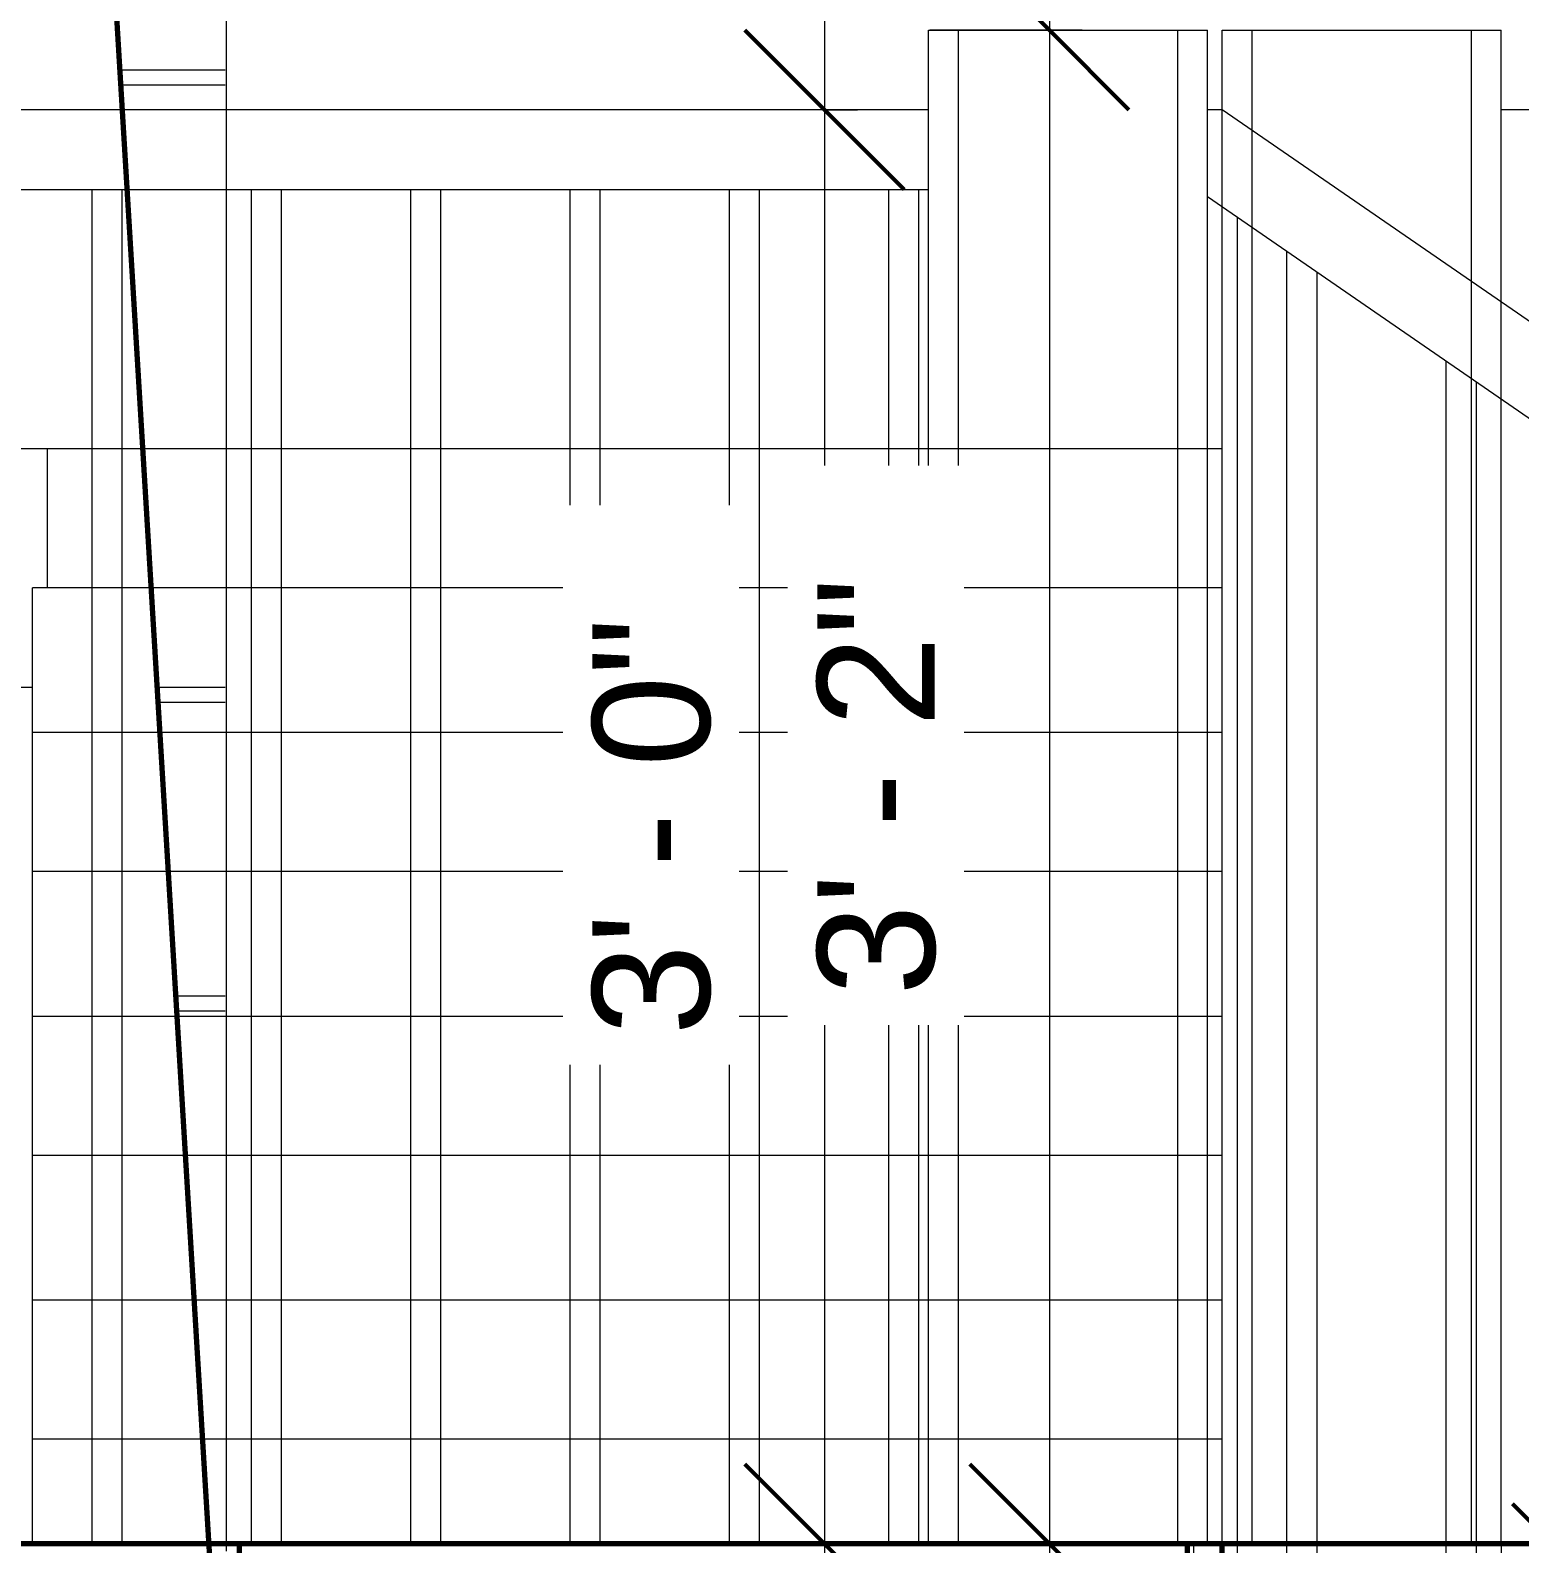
# Model space of a CAD drawing. Header units: inches. Extents: x -536 to 545, y -65 to 280.
# Drawn here: x -420.81 to -383.41, y 2.5 to 40.5 of the extents above; entities that cross this region are included whole.
import ezdxf

# ---------------------------------------------------------------- set-up
doc = ezdxf.new("R2010")
doc.units = ezdxf.units.IN
doc.header["$MEASUREMENT"] = 0
for name, color, linetype, lineweight in [('A-ANNO-DIMS', 211, 'Continuous', 9), ('A-ANNO-DIMS-32', 211, 'Continuous', 9), ('A-FLOR', 192, 'Continuous', 13), ('A-FLOR-HRAL', 11, 'Continuous', 9), ('A-WALL', 113, 'Continuous', 13), ('I-WALL', 2, 'Continuous', 13), ('M-HVAC-CDFF', 50, 'Continuous', 9), ('Q-CASE', 31, 'Continuous', 9), ('S-FNDN', 32, 'Continuous', 13), ('S-STRS', 31, 'Continuous', 9)]:
    doc.layers.add(name, color=color, linetype=linetype, lineweight=lineweight)
doc.styles.add('Arial', font='arial.ttf', dxfattribs={"height": 2.950599})
doc.dimstyles.new('Linear_-_3_32__Arial', dxfattribs={"dimscale": 12, "dimtxt": 3, "dimasz": 0.333333, "dimexe": 0.25, "dimexo": 0.166667, "dimgap": 0.166667, "dimtad": 1, "dimdec": 4, "dimrnd": 0.0625, "dimzin": 1, "dimdsep": 46, "dimlunit": 4, "dimtxsty": 'Arial', "dimblk1": 'OBLIQUE', "dimblk2": 'OBLIQUE', "dimsah": 1, "dimcen": 0.09, "dimdle": 0.25, "dimazin": 0, "dimtfac": 1, "dimtdec": 4, "dimtix": 1, "dimtmove": 0, "dimatfit": 3, "dimfxl": 1, "dimtvp": 1, "dimtfill": 1, "dimfrac": 2, "dimtolj": 1, "dimtzin": 0, "dimarcsym": 2})
doc.dimstyles.new('Linear_wCenter_-_3_32__Arial', dxfattribs={"dimscale": 12, "dimtxt": 3, "dimasz": 0.333333, "dimexe": 0.25, "dimexo": 0.166667, "dimgap": 0.166667, "dimtad": 1, "dimdec": 0, "dimzin": 1, "dimdsep": 46, "dimlunit": 4, "dimtxsty": 'Arial', "dimblk1": 'OBLIQUE', "dimblk2": 'OBLIQUE', "dimsah": 1, "dimcen": 0.09, "dimdle": 0.25, "dimazin": 0, "dimtfac": 1, "dimtdec": 4, "dimtix": 1, "dimtmove": 0, "dimatfit": 3, "dimfxl": 1, "dimtvp": 1, "dimtfill": 1, "dimfrac": 2, "dimtolj": 1, "dimtzin": 0, "dimarcsym": 2})

# ---------------------------------------------------------------- blocks, each defined once
blk = doc.blocks.new('Casework 43 - Casework 16-1373929-Fireplace - South')
at = {"layer": 'Q-CASE'}
for p, q in [((-390.882, 40.5), (-390.132, 40.5)), ((-390.882, 38.5), (-390.882, 40.5)), ((-390.132, 40.5), (-384.632, 40.5)), ((-390.132, 37.983), (-390.132, 40.5)), ((-384.632, 40.5), (-383.882, 40.5)), ((-384.632, 40.5), (-384.632, 34.192)), ((-383.882, 33.675), (-383.882, 40.5)), ((-390.132, 2.5), (-390.132, 35.554)), ((-383.882, 2.5), (-383.882, 31.246)), ((-390.132, 2.5), (-390.507, 2.5)), ((-389.257, 2.5), (-390.132, 2.5)), ((-385.257, 2.5), (-388.507, 2.5)), ((-383.882, 2.5), (-384.507, 2.5))]:
    blk.add_line(p, q, dxfattribs=at)
blk = doc.blocks.new('Railing - 3_4_-1407952-Fireplace - South')
at = {"layer": 'A-FLOR-HRAL'}
for p, q in [((-431.257, 2.5), (-431.257, 36.5)), ((-430.507, 36.5), (-430.507, 2.5))]:
    blk.add_line(p, q, dxfattribs=at)
blk = doc.blocks.new('Railing - 3_4_-1407981-Fireplace - South')
at = {"layer": 'A-FLOR-HRAL'}
for p, q in [((-389.257, -4.393), (-389.257, 34.951)), ((-388.507, 34.434), (-388.507, -4.393))]:
    blk.add_line(p, q, dxfattribs=at)
blk = doc.blocks.new('Railing - 3_4_-1407979-Fireplace - South')
at = {"layer": 'A-FLOR-HRAL'}
for p, q in [((-385.257, -4.393), (-385.257, 32.194)), ((-384.507, 31.677), (-384.507, -4.393))]:
    blk.add_line(p, q, dxfattribs=at)
blk = doc.blocks.new('Railing - 3_4_-1407967-Fireplace - South')
at = {"layer": 'A-FLOR-HRAL'}
blk.add_line((-390.507, 35.812), (-390.507, -4.393), dxfattribs=at)
blk = doc.blocks.new('Railing - Railing-1407735-Fireplace - South')
for name, p in [('Railing - 3_4_-1407952-Fireplace - South', (12, 0)), ('Railing - 3_4_-1407952-Fireplace - South', (16, 0)), ('Railing - 3_4_-1407952-Fireplace - South', (20, 0)), ('Railing - 3_4_-1407952-Fireplace - South', (24, 0)), ('Railing - 3_4_-1407952-Fireplace - South', (28, 0)), ('Railing - 3_4_-1407952-Fireplace - South', (32, 0)), ('Railing - 3_4_-1407967-Fireplace - South', (0, 0)), ('Railing - 3_4_-1407981-Fireplace - South', (0, 0)), ('Railing - 3_4_-1407979-Fireplace - South', (0, 0))]:
    blk.add_blockref(name, p)
blk = doc.blocks.new('Top Rail Type - Top Rail_Internal_-1407954-Fireplace - South')
at = {"layer": 'A-FLOR-HRAL'}
for p, q in [((-398.257, 38.5), (-434.882, 38.5)), ((-390.882, 38.5), (-391.257, 38.5)), ((-337.132, 1.451), (-390.882, 38.5)), ((-434.882, 36.5), (-398.257, 36.5)), ((-391.257, 36.329), (-337.132, -0.978))]:
    blk.add_line(p, q, dxfattribs=at)
blk = doc.blocks.new('Casework 6 - Casework 16-1428442-Fireplace - South')
at = {"layer": 'Q-CASE'}
for p, q in [((-398.257, 40.5), (-397.507, 40.5)), ((-398.257, 2.5), (-398.257, 40.5)), ((-397.507, 40.5), (-392.007, 40.5)), ((-397.507, 2.5), (-397.507, 40.5)), ((-392.007, 40.5), (-391.257, 40.5)), ((-392.007, 40.5), (-392.007, 2.5)), ((-391.257, 2.5), (-391.257, 40.5)), ((-392.007, 2.5), (-397.507, 2.5)), ((-391.257, 2.5), (-391.593, 2.5))]:
    blk.add_line(p, q, dxfattribs=at)
blk = doc.blocks.new('Walls 7 - Walls 7-1353541-Fireplace - Section - East')
at = {"layer": 'A-WALL', "lineweight": 70}
blk.add_line((-413.355, -46.5), (-419.955, 62.619), dxfattribs=at)
blk = doc.blocks.new('FP_106-Fireplace - Section - East')
at = {"layer": 'M-HVAC-CDFF'}
for p, q in [((-415.884, 2.313), (-415.884, 85.625)), ((-417.634, 39.5), (-418.217, 39.5)), ((-417.125, 39.5), (-417.634, 39.5)), ((-416.696, 39.5), (-417.125, 39.5)), ((-416.331, 39.5), (-416.696, 39.5)), ((-416.696, 39.5), (-416.696, 39.5)), ((-416.069, 39.5), (-416.331, 39.5)), ((-415.915, 39.5), (-416.069, 39.5)), ((-417.634, 39.125), (-418.217, 39.125)), ((-417.125, 39.125), (-417.634, 39.125)), ((-416.696, 39.125), (-417.125, 39.125)), ((-416.331, 39.125), (-416.696, 39.125)), ((-416.696, 39.125), (-416.696, 39.125)), ((-416.069, 39.125), (-416.331, 39.125)), ((-415.915, 39.125), (-416.069, 39.125)), ((-417.125, 24), (-417.619, 24)), ((-416.696, 24), (-417.125, 24)), ((-416.331, 24), (-416.696, 24)), ((-416.696, 24), (-416.696, 24)), ((-416.069, 24), (-416.331, 24)), ((-415.915, 24), (-416.069, 24)), ((-417.125, 23.625), (-417.597, 23.625)), ((-416.696, 23.625), (-417.125, 23.625)), ((-416.331, 23.625), (-416.696, 23.625)), ((-416.696, 23.625), (-416.696, 23.625)), ((-416.069, 23.625), (-416.331, 23.625)), ((-415.915, 23.625), (-416.069, 23.625)), ((-417.125, 16.25), (-417.151, 16.25)), ((-416.696, 16.25), (-417.125, 16.25)), ((-416.331, 16.25), (-416.696, 16.25)), ((-416.696, 16.25), (-416.696, 16.25)), ((-416.069, 16.25), (-416.331, 16.25)), ((-415.915, 16.25), (-416.069, 16.25)), ((-416.696, 15.875), (-417.125, 15.875)), ((-416.331, 15.875), (-416.696, 15.875)), ((-416.696, 15.875), (-416.696, 15.875)), ((-416.069, 15.875), (-416.331, 15.875)), ((-415.915, 15.875), (-416.069, 15.875))]:
    blk.add_line(p, q, dxfattribs=at)
blk = doc.blocks.new('FP_107-Fireplace - Section - East')
at = {"layer": 'M-HVAC-CDFF'}
for p, q in [((-418.217, 39.5), (-418.557, 39.5)), ((-418.217, 39.125), (-418.534, 39.125))]:
    blk.add_line(p, q, dxfattribs=at)
blk = doc.blocks.new('Air Terminals 1 - Air Terminals 1-1437513-Fireplace - Section - East')
at = {"layer": 'M-HVAC-CDFF'}
for name in ['FP_107-Fireplace - Section - East', 'FP_106-Fireplace - Section - East']:
    blk.add_blockref(name, (0, 0), dxfattribs=at)
blk = doc.blocks.new('Casework 43 - Casework 16-1373929-Fireplace - Section - Bench')
at = {"layer": 'Q-CASE'}
for p, q in [((-390.882, 40.5), (-390.132, 40.5)), ((-390.882, 2.5), (-390.882, 40.5)), ((-390.132, 40.5), (-384.632, 40.5)), ((-390.132, 2.5), (-390.132, 40.5)), ((-384.632, 40.5), (-383.882, 40.5)), ((-384.632, 40.5), (-384.632, 2.5)), ((-383.882, 2.5), (-383.882, 40.5)), ((-390.132, 2.5), (-390.882, 2.5)), ((-384.632, 2.5), (-390.132, 2.5)), ((-383.882, 2.5), (-384.632, 2.5))]:
    blk.add_line(p, q, dxfattribs=at)
blk = doc.blocks.new('DIMBLOCK17-Fireplace - South')
at = {"layer": 'A-ANNO-DIMS-32'}
for p, q in [((-400.872, 41.5), (-400.872, -0.5)), ((-400.044, 38.5), (-403.872, 38.5)), ((-400.872, 38.5), (-400.044, 38.5)), ((-400.044, 2.5), (-403.872, 2.5)), ((-400.872, 2.5), (-400.044, 2.5))]:
    blk.add_line(p, q, dxfattribs=at)
at = {"layer": 'A-ANNO-DIMS-32', "lineweight": 50}
for p, q in [((-400.872, 38.5), (-402.872, 40.5)), ((-400.872, 38.5), (-398.872, 36.5)), ((-400.872, 2.5), (-402.872, 4.5)), ((-400.872, 2.5), (-398.872, 0.5))]:
    blk.add_line(p, q, dxfattribs=at)
at = {"layer": 'A-ANNO-DIMS-32', "color": 0, "insert": (-406.7, 15.262), "char_height": 2.9506, "width": 12.57231, "attachment_point": 1, "rotation": 90, "line_spacing_factor": 0.938532, "style": 'Arial', "bg_fill": 3, "box_fill_scale": 1.25, "bg_fill_color": 0, "bg_fill_transparency": 0}
blk.add_mtext('3\' - 0"', dxfattribs=at)
blk = doc.blocks.new('_Oblique')
at = {"color": 0, "linetype": 'ByBlock', "lineweight": -2}
blk.add_line((-0.5, -0.5), (0.5, 0.5), dxfattribs=at)
blk = doc.blocks.new('DIMBLOCK25-Fireplace - Section - Bench')
at = {"layer": 'A-ANNO-DIMS-32'}
for p, q in [((-381.596, 4.5), (-381.596, -49.5)), ((-380.767, 1.5), (-384.596, 1.5)), ((-381.596, 1.5), (-380.767, 1.5)), ((-380.767, -46.5), (-384.596, -46.5)), ((-381.596, -46.5), (-380.767, -46.5))]:
    blk.add_line(p, q, dxfattribs=at)
at = {"layer": 'A-ANNO-DIMS-32', "lineweight": 50}
for p, q in [((-381.596, 1.5), (-383.596, 3.5)), ((-381.596, 1.5), (-379.596, -0.5)), ((-381.596, -46.5), (-383.596, -44.5)), ((-381.596, -46.5), (-379.596, -48.5))]:
    blk.add_line(p, q, dxfattribs=at)
at = {"layer": 'A-ANNO-DIMS-32', "color": 0, "insert": (-387.423, -27.738), "char_height": 2.9506, "width": 12.57231, "attachment_point": 1, "rotation": 90, "line_spacing_factor": 0.938532, "style": 'Arial', "bg_fill": 3, "box_fill_scale": 1.25, "bg_fill_color": 0, "bg_fill_transparency": 0}
blk.add_mtext('4\' - 0"', dxfattribs=at)
blk = doc.blocks.new('DIMBLOCK26-Fireplace - Section - Bench')
at = {"layer": 'A-ANNO-DIMS-32'}
for p, q in [((-395.224, 43.5), (-395.224, -0.5)), ((-394.396, 40.5), (-398.224, 40.5)), ((-395.224, 40.5), (-394.396, 40.5)), ((-394.396, 2.5), (-398.224, 2.5)), ((-395.224, 2.5), (-394.396, 2.5))]:
    blk.add_line(p, q, dxfattribs=at)
at = {"layer": 'A-ANNO-DIMS-32', "lineweight": 50}
for p, q in [((-395.224, 40.5), (-397.224, 42.5)), ((-395.224, 40.5), (-393.224, 38.5)), ((-395.224, 2.5), (-397.224, 4.5)), ((-395.224, 2.5), (-393.224, 0.5))]:
    blk.add_line(p, q, dxfattribs=at)
at = {"layer": 'A-ANNO-DIMS-32', "color": 0, "insert": (-401.052, 16.262), "char_height": 2.9506, "width": 12.57231, "attachment_point": 1, "rotation": 90, "line_spacing_factor": 0.938532, "style": 'Arial', "bg_fill": 3, "box_fill_scale": 1.25, "bg_fill_color": 0, "bg_fill_transparency": 0}
blk.add_mtext('3\' - 2"', dxfattribs=at)

msp = doc.modelspace()

# ---------------------------------------------------------------- linework, layer by layer
at = {"layer": 'A-FLOR', "lineweight": 18}
for p, q in [((-422.38241, 30), (-390.88241, 30)), ((-420.75741, 24), (-422.88241, 24))]:
    msp.add_line(p, q, dxfattribs=at)
at = {"layer": 'A-FLOR', "lineweight": 70}
for p, q in [((-373.38004, 2.5), (-434.88241, 2.5)), ((-415.56615, 2.5), (-415.56615, 0.75)), ((-391.76233, 2.5), (-391.76233, 0.75)), ((-390.88241, 0.75), (-390.88241, 2.5))]:
    msp.add_line(p, q, dxfattribs=at)
at = {"layer": 'A-WALL', "lineweight": 18}
msp.add_line((-391.59256, -4.39286), (-391.59256, 2.5), dxfattribs=at)
at = {"layer": 'I-WALL', "lineweight": 18}
for p, q in [((-289.38241, 38.5), (-383.88241, 38.5)), ((-383.88241, 2.5), (-383.88241, -4.39286))]:
    msp.add_line(p, q, dxfattribs=at)
at = {"layer": 'S-FNDN', "lineweight": 18}
msp.add_line((-420.38241, 30), (-420.38241, 26.5), dxfattribs=at)
at = {"layer": 'S-STRS'}
for p, q in [((-420.75741, 22.875), (-420.75741, 26.5)), ((-419.25741, 26.5), (-420.75741, 26.5)), ((-420.75741, 22.875), (-420.75741, 26.5)), ((-390.88241, 26.5), (-420.75741, 26.5)), ((-415.25741, 26.5), (-418.50741, 26.5)), ((-411.25741, 26.5), (-414.50741, 26.5)), ((-407.25741, 26.5), (-410.50741, 26.5)), ((-403.25741, 26.5), (-406.50741, 26.5)), ((-399.25741, 26.5), (-402.50741, 26.5)), ((-398.25741, 26.5), (-398.50741, 26.5)), ((-420.75741, 22.875), (-419.25741, 22.875)), ((-420.75741, 19.375), (-420.75741, 22.875)), ((-420.75741, 22.875), (-390.88241, 22.875)), ((-420.75741, 19.375), (-420.75741, 22.875)), ((-418.50741, 22.875), (-415.25741, 22.875)), ((-414.50741, 22.875), (-411.25741, 22.875)), ((-410.50741, 22.875), (-407.25741, 22.875)), ((-406.50741, 22.875), (-403.25741, 22.875)), ((-402.50741, 22.875), (-399.25741, 22.875)), ((-398.50741, 22.875), (-398.25741, 22.875)), ((-420.75741, 15.75), (-420.75741, 19.375)), ((-419.25741, 19.375), (-420.75741, 19.375)), ((-420.75741, 15.75), (-420.75741, 19.375)), ((-390.88241, 19.375), (-420.75741, 19.375)), ((-415.25741, 19.375), (-418.50741, 19.375)), ((-411.25741, 19.375), (-414.50741, 19.375)), ((-407.25741, 19.375), (-410.50741, 19.375)), ((-403.25741, 19.375), (-406.50741, 19.375)), ((-399.25741, 19.375), (-402.50741, 19.375)), ((-398.25741, 19.375), (-398.50741, 19.375)), ((-420.75741, 15.75), (-419.25741, 15.75)), ((-420.75741, 12.25), (-420.75741, 15.75)), ((-420.75741, 15.75), (-390.88241, 15.75)), ((-420.75741, 12.25), (-420.75741, 15.75)), ((-418.50741, 15.75), (-415.25741, 15.75)), ((-414.50741, 15.75), (-411.25741, 15.75)), ((-410.50741, 15.75), (-407.25741, 15.75)), ((-406.50741, 15.75), (-403.25741, 15.75)), ((-402.50741, 15.75), (-399.25741, 15.75)), ((-398.50741, 15.75), (-398.25741, 15.75)), ((-420.75741, 8.625), (-420.75741, 12.25)), ((-419.25741, 12.25), (-420.75741, 12.25)), ((-420.75741, 8.625), (-420.75741, 12.25)), ((-390.88241, 12.25), (-420.75741, 12.25)), ((-415.25741, 12.25), (-418.50741, 12.25)), ((-411.25741, 12.25), (-414.50741, 12.25)), ((-407.25741, 12.25), (-410.50741, 12.25)), ((-403.25741, 12.25), (-406.50741, 12.25)), ((-399.25741, 12.25), (-402.50741, 12.25)), ((-398.25741, 12.25), (-398.50741, 12.25)), ((-420.75741, 8.625), (-419.25741, 8.625)), ((-420.75741, 5.125), (-420.75741, 8.625)), ((-420.75741, 8.625), (-390.88241, 8.625)), ((-420.75741, 5.125), (-420.75741, 8.625)), ((-418.50741, 8.625), (-415.25741, 8.625)), ((-414.50741, 8.625), (-411.25741, 8.625)), ((-410.50741, 8.625), (-407.25741, 8.625)), ((-406.50741, 8.625), (-403.25741, 8.625)), ((-402.50741, 8.625), (-399.25741, 8.625)), ((-398.50741, 8.625), (-398.25741, 8.625)), ((-419.25741, 5.125), (-420.75741, 5.125)), ((-420.75741, 2.5), (-420.75741, 5.125)), ((-390.88241, 5.125), (-420.75741, 5.125)), ((-420.75741, 2.5), (-420.75741, 5.125)), ((-415.25741, 5.125), (-418.50741, 5.125)), ((-411.25741, 5.125), (-414.50741, 5.125)), ((-407.25741, 5.125), (-410.50741, 5.125)), ((-403.25741, 5.125), (-406.50741, 5.125)), ((-399.25741, 5.125), (-402.50741, 5.125)), ((-398.25741, 5.125), (-398.50741, 5.125))]:
    msp.add_line(p, q, dxfattribs=at)

# ---------------------------------------------------------------- block references
at = {"layer": 'A-FLOR-HRAL'}
for name in ['Top Rail Type - Top Rail_Internal_-1407954-Fireplace - South', 'Railing - Railing-1407735-Fireplace - South']:
    msp.add_blockref(name, (0, 0), dxfattribs=at)
at = {"layer": 'A-WALL', "lineweight": 18}
msp.add_blockref('Walls 7 - Walls 7-1353541-Fireplace - Section - East', (0, 0), dxfattribs=at)
at = {"layer": 'M-HVAC-CDFF'}
msp.add_blockref('Air Terminals 1 - Air Terminals 1-1437513-Fireplace - Section - East', (0, 0), dxfattribs=at)
at = {"layer": 'Q-CASE'}
for name in ['Casework 6 - Casework 16-1428442-Fireplace - South', 'Casework 43 - Casework 16-1373929-Fireplace - South', 'Casework 43 - Casework 16-1373929-Fireplace - Section - Bench']:
    msp.add_blockref(name, (0, 0), dxfattribs=at)

# ---------------------------------------------------------------- next in the draw order: dimensions: what is measured, and where the dimension line sits
at = {"layer": 'A-ANNO-DIMS'}
for base, p1, p2, dimstyle, override, picture, middle in [((-400.87241, 2.5), (-398.04398, 38.5), (-398.04398, 2.5), 'Linear_wCenter_-_3_32__Arial', {"dimpost": '<>', "dimfxl": 36}, 'DIMBLOCK17-Fireplace - South', (-404.37991, 20.5)), ((-381.5958, -46.5), (-378.76737, 1.5), (-378.76737, -46.5), 'Linear_-_3_32__Arial', {"dimpost": '<>', "dimfxl": 48}, 'DIMBLOCK25-Fireplace - Section - Bench', (-385.10229, -22.5))]:
    dim = msp.add_linear_dim(base=base, p1=p1, p2=p2, angle=90, dimstyle=dimstyle, override=override, dxfattribs=at)
    dim.commit()
    dim.dimension.update_dxf_attribs({"geometry": picture, "text_midpoint": middle})

# ---------------------------------------------------------------- next in the draw order: dimensions: what is measured, and where the dimension line sits
dim = msp.add_linear_dim(base=(-395.22409, 2.5), p1=(-392.39566, 40.5), p2=(-392.39566, 2.5), angle=90, dimstyle='Linear_wCenter_-_3_32__Arial', override={"dimpost": '<>', "dimfxl": 38}, dxfattribs=at)
dim.commit()
dim.dimension.update_dxf_attribs({"geometry": 'DIMBLOCK26-Fireplace - Section - Bench', "text_midpoint": (-398.73159, 21.5)})

doc.saveas('drawing.dxf')
